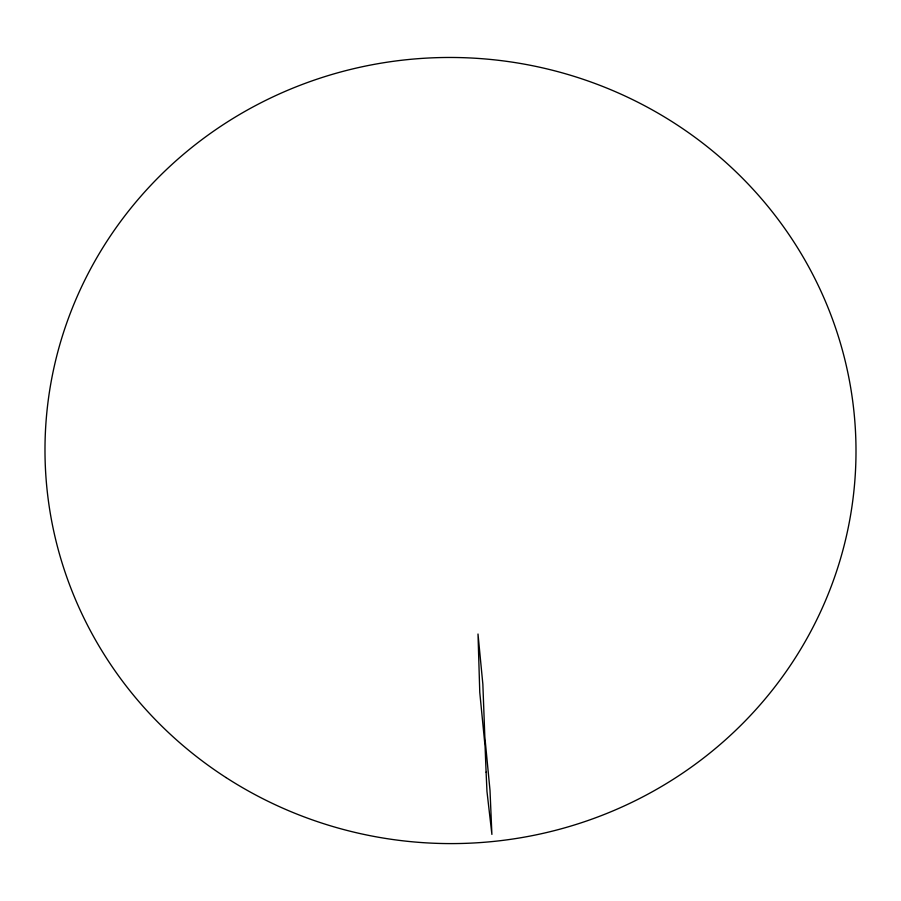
<?xml version="1.0" encoding="UTF-8"?>
<svg xmlns="http://www.w3.org/2000/svg" width="901" height="901" viewBox="0 0 901 901"><rect width="100%" height="100%" fill="white"/><g stroke="black" fill="none" stroke-linecap="round" stroke-linejoin="round"><path stroke-width="1.35" d="M486.101 772.168L486.968 791.393L491.901 834.416L490.009 790.425L484.817 736.601L482.857 684.231L478.003 634.011L479.771 692.43L485.087 746.659L486.101 772.168M226.038 777.563A405.518 393.061 1.4 0 0 855.195 475.863A405.518 393.061 1.4 0 0 270.244 98.164A405.518 393.061 1.4 0 0 226.038 777.563"/></g></svg>
